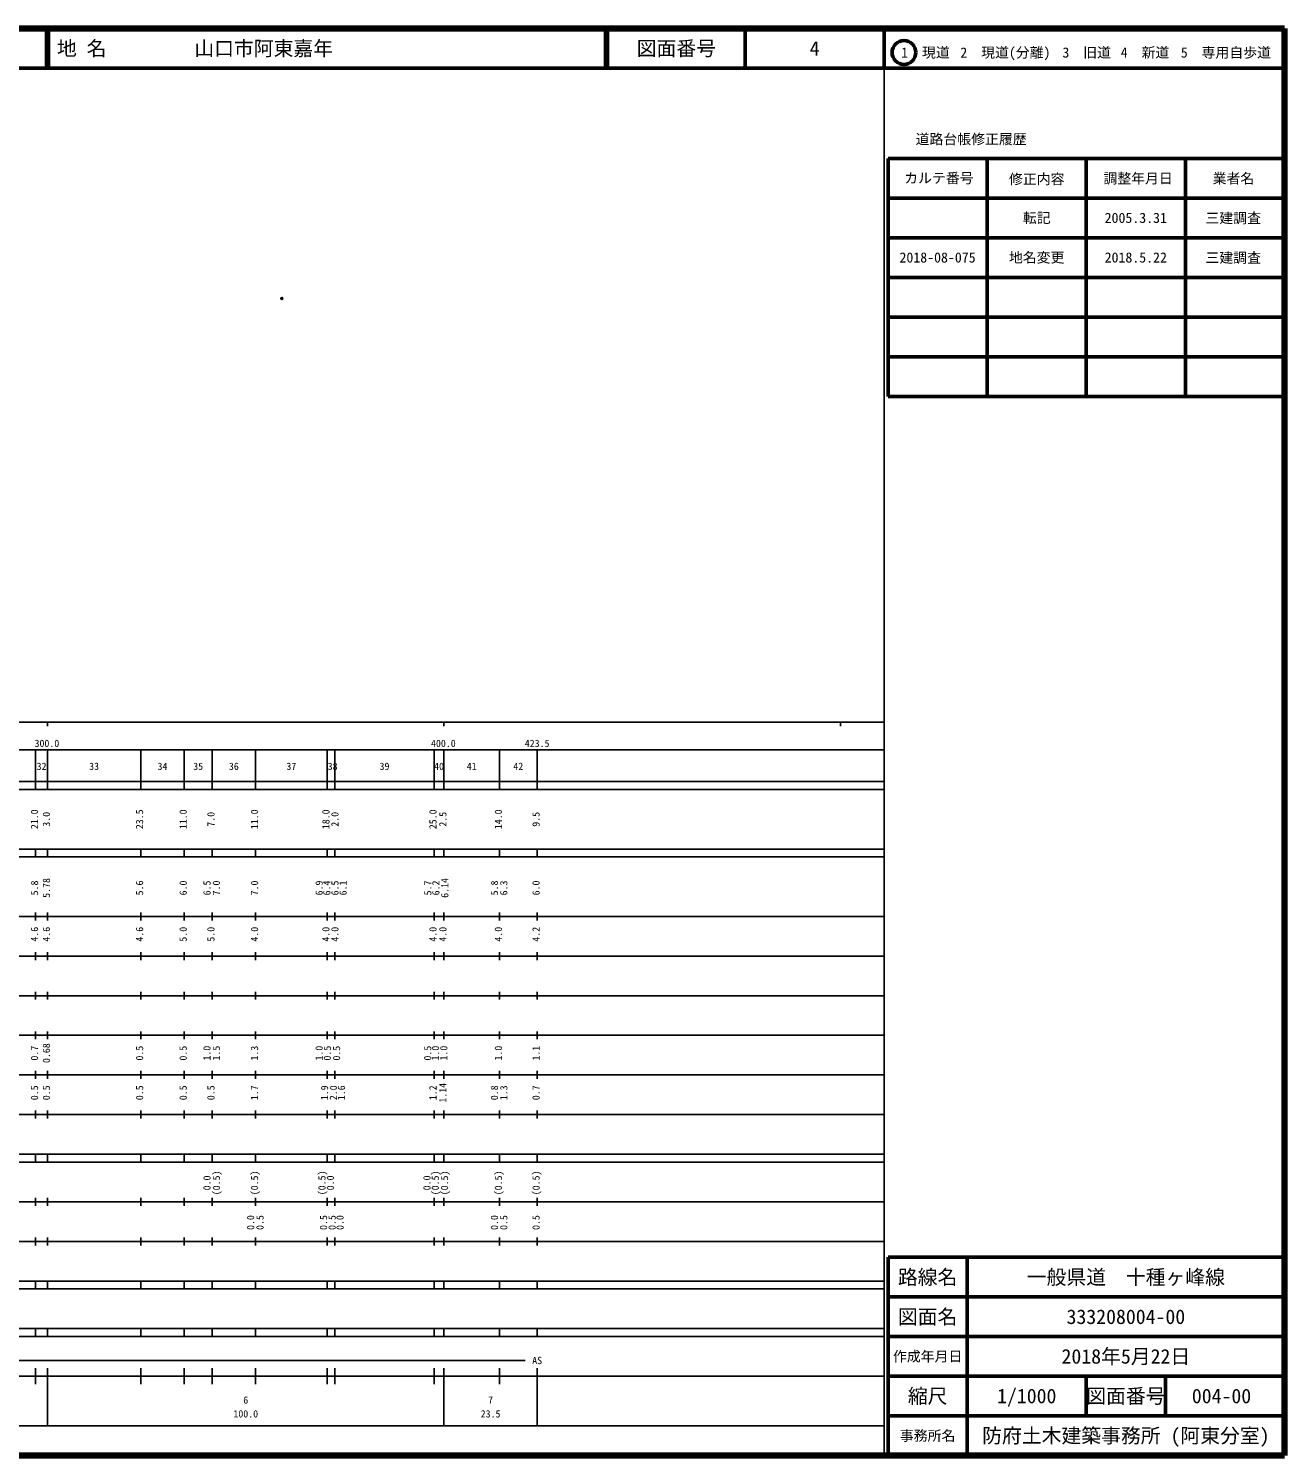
# Model space of a CAD drawing. Units: millimetres on the paper. Extents: x 40 to 680, y 20 to 380.
# Drawn here: x 363.2 to 680, y 20 to 380 of the extents above; entities that cross this region are included whole.
import ezdxf
from ezdxf.enums import TextEntityAlignment as Align

# ---------------------------------------------------------------- set-up
doc = ezdxf.new("R2010")
doc.units = ezdxf.units.MM
doc.header["$PDMODE"] = 32
doc.header["$PDSIZE"] = 0.5
doc.layers.add('M-OTRS', color=6, linetype='Continuous')
doc.layers.add('M-TTL-TXT', color=7, linetype='Continuous')
for name, color, linetype, lineweight in [('M-TTL', 2, 'Continuous', 140), ('M-TTL-BAND', 7, 'Continuous', 25), ('M-TTL-FRAM', 2, 'Continuous', 50), ('M-TTL-LINE', 7, 'Continuous', 50)]:
    doc.layers.add(name, color=color, linetype=linetype, lineweight=lineweight)
doc.styles.add('ＭＳ ゴシック', font='')
doc.styles.get('ＭＳ ゴシック').set_extended_font_data('MS Gothic')

msp = doc.modelspace()

# ---------------------------------------------------------------- linework, layer by layer
at = {"layer": 'M-OTRS'}
msp.add_point((427.096, 311.888), dxfattribs=at)
at = {"layer": 'M-TTL'}
for p, q in [((680, 380), (40, 380)), ((680, 20), (680, 380)), ((40, 20), (680, 20))]:
    msp.add_line(p, q, dxfattribs=at)
at = {"layer": 'M-TTL-BAND'}
for p, q in [((579, 20), (579, 370)), ((40, 205), (579, 205)), ((368, 205), (368, 204)), ((468, 205), (468, 204)), ((568, 205), (568, 204)), ((68, 198), (579, 198)), ((365, 188), (365, 198)), ((368, 188), (368, 198)), ((391.5, 188), (391.5, 198)), ((402.5, 188), (402.5, 198)), ((409.5, 188), (409.5, 198)), ((420.5, 188), (420.5, 198)), ((438.5, 188), (438.5, 198)), ((440.5, 188), (440.5, 198)), ((465.5, 188), (465.5, 198)), ((468, 188), (468, 198)), ((482, 188), (482, 198)), ((491.5, 188), (491.5, 198)), ((40, 190), (579, 190)), ((40, 188), (579, 188)), ((40, 173), (579, 173)), ((365, 171), (365, 173)), ((368, 171), (368, 173)), ((391.5, 171), (391.5, 173)), ((402.5, 171), (402.5, 173)), ((409.5, 171), (409.5, 173)), ((420.5, 171), (420.5, 173)), ((438.5, 171), (438.5, 173)), ((440.5, 171), (440.5, 173)), ((465.5, 171), (465.5, 173)), ((468, 171), (468, 173)), ((482, 171), (482, 173)), ((491.5, 171), (491.5, 173)), ((40, 171), (579, 171)), ((40, 156), (579, 156)), ((365, 155), (365, 157)), ((368, 155), (368, 157)), ((391.5, 155), (391.5, 157)), ((402.5, 155), (402.5, 157)), ((409.5, 155), (409.5, 157)), ((420.5, 155), (420.5, 157)), ((438.5, 155), (438.5, 157)), ((440.5, 155), (440.5, 157)), ((465.5, 155), (465.5, 157)), ((468, 155), (468, 157)), ((482, 155), (482, 157)), ((491.5, 155), (491.5, 157)), ((46, 146), (579, 146)), ((365, 145), (365, 147)), ((368, 145), (368, 147)), ((391.5, 145), (391.5, 147)), ((402.5, 145), (402.5, 147)), ((409.5, 145), (409.5, 147)), ((420.5, 145), (420.5, 147)), ((438.5, 145), (438.5, 147)), ((440.5, 145), (440.5, 147)), ((465.5, 145), (465.5, 147)), ((468, 145), (468, 147)), ((482, 145), (482, 147)), ((491.5, 145), (491.5, 147)), ((365, 135), (365, 137)), ((368, 135), (368, 137)), ((391.5, 135), (391.5, 137)), ((402.5, 135), (402.5, 137)), ((409.5, 135), (409.5, 137)), ((420.5, 135), (420.5, 137)), ((438.5, 135), (438.5, 137)), ((440.5, 135), (440.5, 137)), ((465.5, 135), (465.5, 137)), ((468, 135), (468, 137)), ((482, 135), (482, 137)), ((491.5, 135), (491.5, 137)), ((52, 136), (579, 136)), ((46, 126), (579, 126)), ((365, 125), (365, 127)), ((368, 125), (368, 127)), ((391.5, 125), (391.5, 127)), ((402.5, 125), (402.5, 127)), ((409.5, 125), (409.5, 127)), ((420.5, 125), (420.5, 127)), ((438.5, 125), (438.5, 127)), ((440.5, 125), (440.5, 127)), ((465.5, 125), (465.5, 127)), ((468, 125), (468, 127)), ((482, 125), (482, 127)), ((491.5, 125), (491.5, 127)), ((52, 116), (579, 116)), ((365, 115), (365, 117)), ((368, 115), (368, 117)), ((391.5, 115), (391.5, 117)), ((402.5, 115), (402.5, 117)), ((409.5, 115), (409.5, 117)), ((420.5, 115), (420.5, 117)), ((438.5, 115), (438.5, 117)), ((440.5, 115), (440.5, 117)), ((465.5, 115), (465.5, 117)), ((468, 115), (468, 117)), ((482, 115), (482, 117)), ((491.5, 115), (491.5, 117)), ((46, 106), (579, 106)), ((365, 105), (365, 107)), ((368, 105), (368, 107)), ((391.5, 105), (391.5, 107)), ((402.5, 105), (402.5, 107)), ((409.5, 105), (409.5, 107)), ((420.5, 105), (420.5, 107)), ((438.5, 105), (438.5, 107)), ((440.5, 105), (440.5, 107)), ((465.5, 105), (465.5, 107)), ((468, 105), (468, 107)), ((482, 105), (482, 107)), ((491.5, 105), (491.5, 107)), ((40, 96), (579, 96)), ((40, 94), (579, 94)), ((365, 94), (365, 96)), ((368, 94), (368, 96)), ((391.5, 94), (391.5, 96)), ((402.5, 94), (402.5, 96)), ((409.5, 94), (409.5, 96)), ((420.5, 94), (420.5, 96)), ((438.5, 94), (438.5, 96)), ((440.5, 94), (440.5, 96)), ((465.5, 94), (465.5, 96)), ((468, 94), (468, 96)), ((482, 94), (482, 96)), ((491.5, 94), (491.5, 96)), ((49, 84), (579, 84)), ((365, 83), (365, 85)), ((368, 83), (368, 85)), ((391.5, 83), (391.5, 85)), ((402.5, 83), (402.5, 85)), ((409.5, 83), (409.5, 85)), ((420.5, 83), (420.5, 85)), ((438.5, 83), (438.5, 85)), ((440.5, 83), (440.5, 85)), ((465.5, 83), (465.5, 85)), ((468, 83), (468, 85)), ((482, 83), (482, 85)), ((491.5, 83), (491.5, 85)), ((40, 74), (579, 74)), ((365, 73), (365, 75)), ((368, 73), (368, 75)), ((391.5, 73), (391.5, 75)), ((402.5, 73), (402.5, 75)), ((409.5, 73), (409.5, 75)), ((420.5, 73), (420.5, 75)), ((438.5, 73), (438.5, 75)), ((440.5, 73), (440.5, 75)), ((465.5, 73), (465.5, 75)), ((468, 73), (468, 75)), ((482, 73), (482, 75)), ((491.5, 73), (491.5, 75)), ((40, 64), (579, 64)), ((40, 62), (579, 62)), ((365, 62), (365, 64)), ((368, 62), (368, 64)), ((391.5, 62), (391.5, 64)), ((402.5, 62), (402.5, 64)), ((409.5, 62), (409.5, 64)), ((420.5, 62), (420.5, 64)), ((438.5, 62), (438.5, 64)), ((440.5, 62), (440.5, 64)), ((465.5, 62), (465.5, 64)), ((468, 62), (468, 64)), ((482, 62), (482, 64)), ((491.5, 62), (491.5, 64)), ((40, 52), (579, 52)), ((365, 50), (365, 52)), ((368, 50), (368, 52)), ((391.5, 50), (391.5, 52)), ((402.5, 50), (402.5, 52)), ((409.5, 50), (409.5, 52)), ((420.5, 50), (420.5, 52)), ((438.5, 50), (438.5, 52)), ((440.5, 50), (440.5, 52)), ((465.5, 50), (465.5, 52)), ((468, 50), (468, 52)), ((482, 50), (482, 52)), ((491.5, 50), (491.5, 52)), ((40, 50), (579, 50)), ((71, 44), (488.5, 44)), ((40, 40), (579, 40)), ((365, 38), (365, 42)), ((368, 27.5), (368, 42)), ((391.5, 38), (391.5, 42)), ((402.5, 38), (402.5, 42)), ((409.5, 38), (409.5, 42)), ((420.5, 38), (420.5, 42)), ((438.5, 38), (438.5, 42)), ((440.5, 38), (440.5, 42)), ((465.5, 38), (465.5, 42)), ((468, 27.5), (468, 42)), ((482, 38), (482, 42)), ((491.5, 27.5), (491.5, 42)), ((68, 27.5), (579, 27.5))]:
    msp.add_line(p, q, dxfattribs=at)
at = {"layer": 'M-TTL-FRAM'}
for p, q in [((580, 347.197), (580, 287.197)), ((580, 347.197), (680, 347.197)), ((580, 287.197), (680, 287.197)), ((680, 70), (580, 70)), ((580, 70), (580, 20))]:
    msp.add_line(p, q, dxfattribs=at)
at = {"layer": 'M-TTL-LINE'}
for p, q in [((367.75, 380), (367.75, 370)), ((368.25, 380), (368.25, 370)), ((508.747, 380), (508.747, 370)), ((509.247, 380), (509.247, 370)), ((543.997, 380), (543.997, 370)), ((579, 380), (579, 370)), ((40, 370), (680, 370)), ((605, 347.197), (605, 287.197)), ((630, 347.197), (630, 287.197)), ((655, 347.197), (655, 287.197)), ((580, 337.197), (680, 337.197)), ((580, 327.197), (680, 327.197)), ((580, 317.197), (680, 317.197)), ((580, 307.197), (680, 307.197)), ((580, 297.197), (680, 297.197)), ((600, 70), (600, 20)), ((680, 60), (580, 60)), ((680, 50), (580, 50)), ((680, 40), (580, 40)), ((630, 40), (630, 30)), ((650, 40), (650, 30)), ((680, 30), (580, 30))]:
    msp.add_line(p, q, dxfattribs=at)
msp.add_circle((584.031, 373.958), 3, dxfattribs=at)

# ---------------------------------------------------------------- texts
at = {"layer": 'M-TTL-BAND', "style": 'ＭＳ ゴシック'}
for s, p in [('300.0', (367.844, 198.195)), ('400.0', (467.844, 198.195)), ('423.5', (491.5, 198.195)), ('32', (366.5, 192.405)), ('33', (379.75, 192.405)), ('34', (397, 192.405)), ('35', (406, 192.405)), ('36', (415, 192.405)), ('37', (429.5, 192.405)), ('38', (439.915, 192.405)), ('39', (453, 192.405)), ('40', (466.75, 192.405)), ('41', (475, 192.405)), ('42', (486.75, 192.405)), ('AS', (491.5, 42.5)), ('6', (418, 32.523)), ('7', (479.75, 32.523)), ('100.0', (418, 29.033)), ('23.5', (479.75, 29.033))]:
    msp.add_text(s, height=1.833, dxfattribs=at).set_placement(p, align=Align.BOTTOM_CENTER)
for s, p in [('21.0', (366.173, 180.5)), ('3.0', (369.173, 180.5)), ('23.5', (392.673, 180.5)), ('11.0', (403.673, 180.5)), ('7.0', (410.673, 180.5)), ('11.0', (421.673, 180.5)), ('18.0', (439.673, 180.5)), ('2.0', (441.95, 180.5)), ('25.0', (466.673, 180.5)), ('2.5', (469.173, 180.5)), ('14.0', (483.173, 180.5)), ('9.5', (492.673, 180.5)), ('5.8', (366.173, 163.174)), ('5.78', (369.173, 163.174)), ('5.6', (392.673, 163.174)), ('6.0', (403.673, 163.174)), ('6.5', (409.673, 163.174)), ('7.0', (412.043, 163.174)), ('7.0', (421.673, 163.174)), ('6.9', (437.958, 163.174)), ('6.4', (439.898, 163.174)), ('6.5', (441.949, 163.174)), ('6.1', (443.994, 163.174)), ('5.7', (465.379, 163.174)), ('6.2', (467.407, 163.174)), ('6.14', (469.668, 163.174)), ('5.8', (482.173, 163.174)), ('6.3', (484.543, 163.174)), ('6.0', (492.673, 163.174)), ('4.6', (366.173, 151.5)), ('4.6', (369.173, 151.5)), ('4.6', (392.673, 151.5)), ('5.0', (403.673, 151.5)), ('5.0', (410.673, 151.5)), ('4.0', (421.673, 151.5)), ('4.0', (439.673, 151.5)), ('4.0', (441.95, 151.5)), ('4.0', (466.673, 151.5)), ('4.0', (469.173, 151.5)), ('4.0', (483.173, 151.5)), ('4.2', (492.673, 151.5)), ('0.7', (366.173, 121.5)), ('0.68', (369.173, 121.5)), ('0.5', (392.673, 121.5)), ('0.5', (403.673, 121.5)), ('1.0', (409.673, 121.5)), ('1.5', (412.043, 121.5)), ('1.3', (421.673, 121.5)), ('1.0', (437.951, 121.5)), ('0.5', (440.034, 121.5)), ('0.5', (442.36, 121.5)), ('0.5', (465.341, 121.5)), ('1.0', (467.323, 121.5)), ('1.0', (469.403, 121.5)), ('1.0', (483.173, 121.5)), ('1.1', (492.673, 121.5)), ('0.5', (366.173, 111.5)), ('0.5', (369.173, 111.5)), ('0.5', (392.673, 111.5)), ('0.5', (403.673, 111.5)), ('0.5', (410.673, 111.5)), ('1.7', (421.673, 111.5)), ('1.9', (439.333, 111.5)), ('2.0', (441.552, 111.5)), ('1.6', (443.574, 111.5)), ('1.2', (466.673, 111.5)), ('1.14', (469.173, 111.5)), ('0.8', (482.173, 111.5)), ('1.3', (484.543, 111.5)), ('0.7', (492.673, 111.5)), ('0.0', (409.673, 88.764)), ('(0.5)', (412.043, 88.764)), ('(0.5)', (421.673, 88.764)), ('(0.5)', (438.673, 88.764)), ('0.0', (440.802, 88.764)), ('0.0', (465.159, 88.764)), ('(0.5)', (467.259, 88.764)), ('(0.5)', (469.585, 88.764)), ('(0.5)', (483.173, 88.764)), ('(0.5)', (492.673, 88.764)), ('0.0', (420.673, 78.764)), ('0.5', (423.043, 78.764)), ('0.5', (439.079, 78.764)), ('0.5', (441.231, 78.764)), ('0.0', (443.229, 78.764)), ('0.0', (482.173, 78.764)), ('0.5', (484.543, 78.764)), ('0.5', (492.673, 78.764))]:
    msp.add_text(s, height=1.833, rotation=90, dxfattribs=at).set_placement(p, align=Align.BOTTOM_CENTER)
at = {"layer": 'M-TTL-TXT', "style": 'ＭＳ ゴシック'}
for s, p in [('地 名', (370.38, 375)), ('山口市阿東嘉年', (405.024, 375))]:
    msp.add_text(s, height=3.666, dxfattribs=at).set_placement(p, align=Align.MIDDLE_LEFT)
for s, height, p in [('図面番号', 3.666, (526.622, 375)), ('4', 3.666, (561.497, 375)), ('1\u3000現道', 2.566, (589.448, 373.958)), ('2\u3000現道(分離)', 2.566, (609.619, 373.958)), ('3\u3000旧道', 2.566, (630.121, 373.958)), ('4\u3000新道', 2.566, (644.824, 373.958)), ('5\u3000専用自歩道', 2.566, (665.228, 373.958)), ('道路台帳修正履歴', 2.566, (600.968, 352.113)), ('カルテ番号', 2.566, (592.839, 342.277)), ('修正内容', 2.566, (617.509, 342.023)), ('調整年月日', 2.566, (643.089, 342.197)), ('業者名', 2.566, (667.134, 342.197)), ('転記', 2.566, (617.5, 332.245)), ('2005.3.31', 2.566, (642.5, 332.245)), ('三建調査', 2.566, (667.077, 332.189)), ('2018-08-075', 2.566, (592.5, 322.245)), ('地名変更', 2.566, (617.5, 322.245)), ('2018.5.22', 2.566, (642.5, 322.245)), ('三建調査', 2.566, (667.077, 322.189)), ('路線名', 3.666, (590, 65)), ('路線名', 3.666, (590, 65)), ('一般県道\u3000十種ヶ峰線', 3.666, (640, 65)), ('図面名', 3.666, (590, 55)), ('図面名', 3.666, (590, 55)), ('333208004-00', 3.666, (640, 55)), ('2018年5月22日', 3.666, (640, 45)), ('作成年月日', 2.566, (590, 45)), ('作成年月日', 2.566, (590, 45)), ('縮尺', 3.666, (590, 35)), ('縮尺', 3.666, (590, 35)), ('1/1000', 3.666, (615, 35)), ('図面番号', 3.666, (640, 35)), ('図面番号', 3.666, (640, 35)), ('004-00', 3.666, (664.125, 35)), ('事務所名', 2.566, (590, 25)), ('事務所名', 2.566, (590, 25)), ('防府土木建築事務所 (阿東分室)', 3.666, (640, 25))]:
    msp.add_text(s, height=height, dxfattribs=at).set_placement(p, align=Align.MIDDLE_CENTER)

doc.saveas('drawing.dxf')
